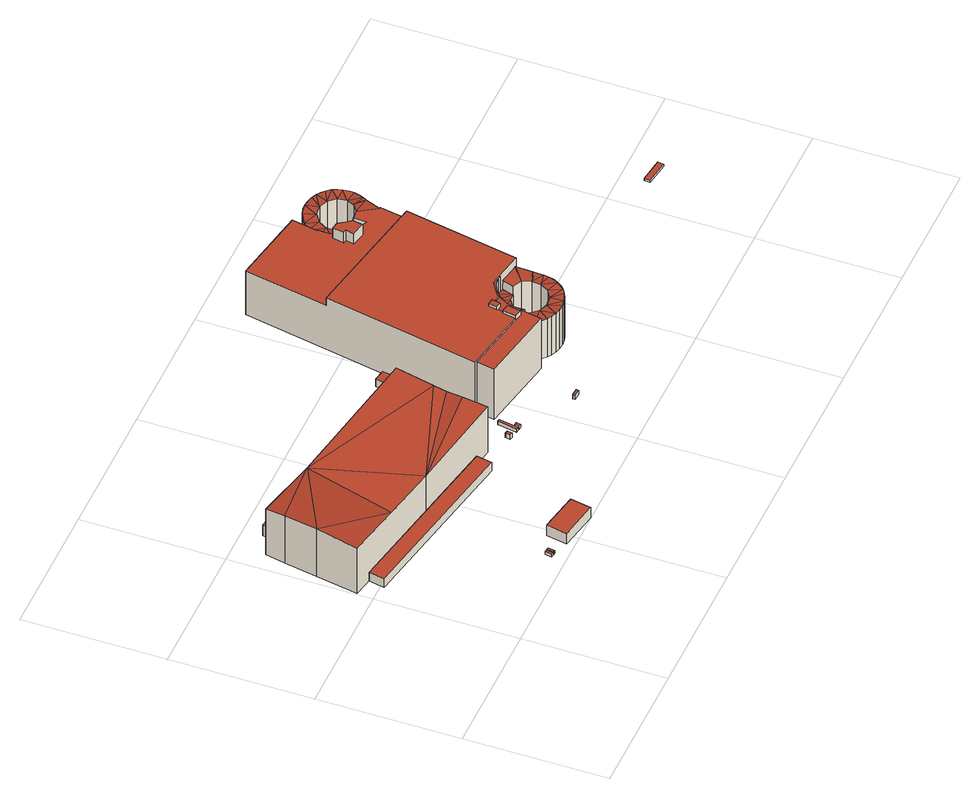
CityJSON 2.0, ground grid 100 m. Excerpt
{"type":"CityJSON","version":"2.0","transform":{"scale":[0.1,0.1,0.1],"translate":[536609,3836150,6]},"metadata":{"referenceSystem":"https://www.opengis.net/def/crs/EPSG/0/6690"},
"CityObjects":{
"building1":{"type":"Building","attributes":{"class":"3001","measuredHeight":2.2,"BuildingDetailAttribute.specifiedBuildingCoverageRate":0.8,"BuildingDetailAttribute.surveyYear":2021,"BuildingIDAttribute.prefecture":"27","BuildingIDAttribute.city":"27104"},"geometry":[{"type":"Solid","lod":"2","boundaries":[[[[0,1,2,3]],[[4,5,6,7]],[[7,1,0,4]],[[4,0,3,5]],[[6,2,1,7]],[[5,3,2,6]]]],"semantics":{"surfaces":[{"type":"GroundSurface"},{"type":"RoofSurface"},{"type":"WallSurface"}],"values":[[0,1,2,2,2,2]]}}]},
"building2":{"type":"Building","attributes":{"1/2500図郭":"054","区名":"此花区","町丁目名称":"北港緑地１丁目","街区番号":1,"class":"3001","usage":"431","measuredHeight":2.4,"storeysAboveGround":1,"BuildingDetailAttribute.buildingRoofEdgeArea":9.52,"BuildingDetailAttribute.buildingStructureType":"610","BuildingDetailAttribute.buildingStructureOrgType":"2","BuildingDetailAttribute.detailedUsage":"1720","BuildingDetailAttribute.groundFloorUsage":"1720","BuildingDetailAttribute.specifiedBuildingCoverageRate":0.8,"BuildingDetailAttribute.surveyYear":2021,"BuildingIDAttribute.prefecture":"27","BuildingIDAttribute.city":"27104"},"geometry":[{"type":"Solid","lod":"2","boundaries":[[[[8,9,10,11]],[[12,13,14,15]],[[12,8,11,13]],[[14,10,9,15]],[[13,11,10,14]],[[15,9,8,12]]]],"semantics":{"surfaces":[{"type":"GroundSurface"},{"type":"RoofSurface"},{"type":"WallSurface"}],"values":[[0,1,2,2,2,2]]}}]},
"building3":{"type":"Building","attributes":{"class":"3003","measuredHeight":7.5,"BuildingDetailAttribute.specifiedBuildingCoverageRate":0.6,"BuildingDetailAttribute.surveyYear":2021,"BuildingIDAttribute.prefecture":"27","BuildingIDAttribute.city":"27104"},"geometry":[{"type":"Solid","lod":"2","boundaries":[[[[16,17,18,19]],[[20,21,22,23]],[[22,18,17,23]],[[20,16,19,21]],[[21,19,18,22]],[[23,17,16,20]]]],"semantics":{"surfaces":[{"type":"GroundSurface"},{"type":"RoofSurface"},{"type":"WallSurface"}],"values":[[0,1,2,2,2,2]]}}]},
"building4":{"type":"Building","attributes":{"1/2500図郭":"054","区名":"此花区","町丁目名称":"北港緑地１丁目","街区番号":1,"class":"3001","usage":"431","measuredHeight":8.9,"storeysAboveGround":2,"BuildingDetailAttribute.buildingRoofEdgeArea":361.71,"BuildingDetailAttribute.buildingStructureType":"610","BuildingDetailAttribute.buildingStructureOrgType":"2","BuildingDetailAttribute.detailedUsage":"1720","BuildingDetailAttribute.groundFloorUsage":"1720","BuildingDetailAttribute.secondFloorUsage":"1720","BuildingDetailAttribute.specifiedBuildingCoverageRate":0.8,"BuildingDetailAttribute.surveyYear":2021,"BuildingIDAttribute.prefecture":"27","BuildingIDAttribute.city":"27104"},"geometry":[{"type":"Solid","lod":"2","boundaries":[[[[24,25,26,27]],[[28,29,30,31]],[[31,25,24,28]],[[29,27,26,30]],[[28,24,27,29]],[[30,26,25,31]]]],"semantics":{"surfaces":[{"type":"GroundSurface"},{"type":"RoofSurface"},{"type":"WallSurface"}],"values":[[0,1,2,2,2,2]]}}]},
"building5":{"type":"Building","attributes":{"class":"3002","measuredHeight":40.6,"BuildingDetailAttribute.specifiedBuildingCoverageRate":0.6,"BuildingDetailAttribute.surveyYear":2021,"BuildingIDAttribute.prefecture":"27","BuildingIDAttribute.city":"27104"},"geometry":[{"type":"Solid","lod":"2","boundaries":[[[[32,33,34,35,36,37,38,39,40,41,42,43,44]],[[45,46,47]],[[45,48,46]],[[49,50,45]],[[51,52,50]],[[53,54,49]],[[49,55,51]],[[45,47,53]],[[49,51,50]],[[49,56,55]],[[53,49,45]],[[48,57,46]],[[51,37,36,52]],[[56,39,38,55]],[[46,44,43,47]],[[55,38,37,51]],[[57,32,44,46]],[[40,39,56,49,54,41]],[[48,33,32,57]],[[47,43,42,53]],[[45,34,33,48]],[[53,42,41,54]],[[35,34,45,50,52,36]]]],"semantics":{"surfaces":[{"type":"GroundSurface"},{"type":"RoofSurface"},{"type":"WallSurface"}],"values":[[0,1,1,1,1,1,1,1,1,1,1,1,2,2,2,2,2,2,2,2,2,2,2]]}}]},
"building6":{"type":"Building","attributes":{"class":"3003","measuredHeight":9.1,"BuildingDetailAttribute.specifiedBuildingCoverageRate":0.6,"BuildingDetailAttribute.surveyYear":2021,"BuildingIDAttribute.prefecture":"27","BuildingIDAttribute.city":"27104"},"geometry":[{"type":"Solid","lod":"2","boundaries":[[[[58,59,60,61]],[[62,63,64,65]],[[62,58,61,63]],[[64,60,59,65]],[[65,59,58,62]],[[63,61,60,64]]]],"semantics":{"surfaces":[{"type":"GroundSurface"},{"type":"RoofSurface"},{"type":"WallSurface"}],"values":[[0,1,2,2,2,2]]}}]},
"building7":{"type":"Building","attributes":{"class":"3001","measuredHeight":3.7,"BuildingDetailAttribute.specifiedBuildingCoverageRate":0.6,"BuildingDetailAttribute.surveyYear":2021,"BuildingIDAttribute.prefecture":"27","BuildingIDAttribute.city":"27104"},"geometry":[{"type":"Solid","lod":"2","boundaries":[[[[66,67,68,69]],[[70,71,72,73]],[[70,66,69,71]],[[73,67,66,70]],[[71,69,68,72]],[[72,68,67,73]]]],"semantics":{"surfaces":[{"type":"GroundSurface"},{"type":"RoofSurface"},{"type":"WallSurface"}],"values":[[0,1,2,2,2,2]]}}]},
"building8":{"type":"Building","attributes":{"class":"3001","measuredHeight":2.9,"BuildingDetailAttribute.specifiedBuildingCoverageRate":0.6,"BuildingDetailAttribute.surveyYear":2021,"BuildingIDAttribute.prefecture":"27","BuildingIDAttribute.city":"27104"},"geometry":[{"type":"Solid","lod":"2","boundaries":[[[[74,75,76,77]],[[78,79,80,81]],[[80,76,75,81]],[[81,75,74,78]],[[78,74,77,79]],[[79,77,76,80]]]],"semantics":{"surfaces":[{"type":"GroundSurface"},{"type":"RoofSurface"},{"type":"WallSurface"}],"values":[[0,1,2,2,2,2]]}}]},
"building9":{"type":"Building","attributes":{"class":"3001","measuredHeight":2.8,"BuildingDetailAttribute.specifiedBuildingCoverageRate":0.6,"BuildingDetailAttribute.surveyYear":2021,"BuildingIDAttribute.prefecture":"27","BuildingIDAttribute.city":"27104"},"geometry":[{"type":"Solid","lod":"2","boundaries":[[[[82,83,84,85]],[[86,87,88,89]],[[89,83,82,86]],[[88,84,83,89]],[[86,82,85,87]],[[87,85,84,88]]]],"semantics":{"surfaces":[{"type":"GroundSurface"},{"type":"RoofSurface"},{"type":"WallSurface"}],"values":[[0,1,2,2,2,2]]}}]},
"building10":{"type":"Building","attributes":{"class":"3003","measuredHeight":3.2,"BuildingDetailAttribute.specifiedBuildingCoverageRate":0.6,"BuildingDetailAttribute.surveyYear":2021,"BuildingIDAttribute.prefecture":"27","BuildingIDAttribute.city":"27104"},"geometry":[{"type":"Solid","lod":"2","boundaries":[[[[90,91,92,93]],[[94,95,96,97]],[[95,93,92,96]],[[94,90,93,95]],[[96,92,91,97]],[[97,91,90,94]]]],"semantics":{"surfaces":[{"type":"GroundSurface"},{"type":"RoofSurface"},{"type":"WallSurface"}],"values":[[0,1,2,2,2,2]]}}]},
"building11":{"type":"Building","attributes":{"計測周辺長":56.76,"1/2500図郭":"054","区名":"此花区","町丁目名称":"北港緑地２丁目","街区番号":1,"class":"3001","usage":"431","measuredHeight":7.1,"storeysAboveGround":5,"BuildingDetailAttribute.buildingRoofEdgeArea":153.23,"BuildingDetailAttribute.buildingStructureType":"603","BuildingDetailAttribute.buildingStructureOrgType":"3","BuildingDetailAttribute.detailedUsage":"1720","BuildingDetailAttribute.groundFloorUsage":"1720","BuildingDetailAttribute.secondFloorUsage":"1720","BuildingDetailAttribute.thirdFloorUsage":"1720","BuildingDetailAttribute.specifiedBuildingCoverageRate":0.6,"BuildingDetailAttribute.surveyYear":2021,"BuildingIDAttribute.prefecture":"27","BuildingIDAttribute.city":"27104"},"geometry":[{"type":"Solid","lod":"2","boundaries":[[[[98,99,100,101]],[[102,103,104,105]],[[103,101,100,104]],[[102,98,101,103]],[[104,100,99,105]],[[105,99,98,102]]]],"semantics":{"surfaces":[{"type":"GroundSurface"},{"type":"RoofSurface"},{"type":"WallSurface"}],"values":[[0,1,2,2,2,2]]}}]},
"building12":{"type":"Building","attributes":{"計測周辺長":57.81,"1/2500図郭":"054","区名":"此花区","町丁目名称":"北港緑地２丁目","街区番号":1,"class":"3001","usage":"431","measuredHeight":6.4,"storeysAboveGround":5,"BuildingDetailAttribute.buildingRoofEdgeArea":163.26,"BuildingDetailAttribute.buildingStructureType":"603","BuildingDetailAttribute.buildingStructureOrgType":"3","BuildingDetailAttribute.detailedUsage":"1720","BuildingDetailAttribute.groundFloorUsage":"1720","BuildingDetailAttribute.secondFloorUsage":"1720","BuildingDetailAttribute.thirdFloorUsage":"1720","BuildingDetailAttribute.specifiedBuildingCoverageRate":0.6,"BuildingDetailAttribute.surveyYear":2021,"BuildingIDAttribute.prefecture":"27","BuildingIDAttribute.city":"27104"},"geometry":[{"type":"Solid","lod":"2","boundaries":[[[[106,107,108,109]],[[110,111,112,113]],[[111,109,108,112]],[[110,106,109,111]],[[113,107,106,110]],[[112,108,107,113]]]],"semantics":{"surfaces":[{"type":"GroundSurface"},{"type":"RoofSurface"},{"type":"WallSurface"}],"values":[[0,1,2,2,2,2]]}}]},
"building13":{"type":"Building","attributes":{"class":"3003","measuredHeight":3.6,"BuildingDetailAttribute.specifiedBuildingCoverageRate":0.6,"BuildingDetailAttribute.surveyYear":2021,"BuildingIDAttribute.prefecture":"27","BuildingIDAttribute.city":"27104"},"geometry":[{"type":"Solid","lod":"2","boundaries":[[[[114,115,116,117]],[[118,119,120,121]],[[119,117,116,120]],[[118,114,117,119]],[[120,116,115,121]],[[121,115,114,118]]]],"semantics":{"surfaces":[{"type":"GroundSurface"},{"type":"RoofSurface"},{"type":"WallSurface"}],"values":[[0,1,2,2,2,2]]}}]},
"building14":{"type":"Building","attributes":{"計測周辺長":586.39,"1/2500図郭":"054","区名":"此花区","町丁目名称":"北港緑地２丁目","街区番号":1,"class":"3002","usage":"431","measuredHeight":46,"storeysAboveGround":5,"BuildingDetailAttribute.buildingRoofEdgeArea":17320.87,"BuildingDetailAttribute.buildingStructureType":"603","BuildingDetailAttribute.buildingStructureOrgType":"3","BuildingDetailAttribute.detailedUsage":"1720","BuildingDetailAttribute.groundFloorUsage":"1720","BuildingDetailAttribute.secondFloorUsage":"1720","BuildingDetailAttribute.thirdFloorUsage":"1720","BuildingDetailAttribute.specifiedBuildingCoverageRate":0.6,"BuildingDetailAttribute.surveyYear":2021,"BuildingIDAttribute.prefecture":"27","BuildingIDAttribute.city":"27104"},"geometry":[{"type":"Solid","lod":"2","boundaries":[[[[122,123,124,125,126,127,128,129,130,131,132,133,134,135,136,137,138,139,140,141,142,143,144,145,146,147,148,149,150,151,152,153,154,155,156,157,158,159,160,161,162,163,164,165,166,167,168,169,170,171,172,173,174,175,176],[177,178,179,180,181,182,183,184,185,186,187,188],[189,190,191,192,193,194,195,196,197,198,199,200,201]],[[202,203,204]],[[205,206,207]],[[208,209,210]],[[211,212,213,214,215]],[[216,217,218,219,220,221,222]],[[223,224,204]],[[225,206,226]],[[205,227,206]],[[228,229,230,231]],[[213,232,214]],[[233,234,235]],[[236,237,238,239,240,217,216]],[[241,242,243,244,245]],[[246,247,248,249]],[[250,251,205]],[[234,252,253]],[[213,254,232]],[[255,256,257]],[[205,258,227]],[[259,260,261,262]],[[209,208,263,264,265]],[[266,267,268,269,270,271,272,273,274,275,276,277,278,279,280,281,282,283,284,285,286,287,288]],[[289,290,291,292,293,294,295,296,297,298,299,300,301,302,303]],[[304,305,306,307,308,309,310,311,312,313,314,315,316,317,318,319,320,321,322,323,324,325,326]],[[213,327,254]],[[203,223,204]],[[328,329,248,247,330]],[[207,202,331]],[[332,333,334,335,336]],[[337,338,339,340,341,266,342]],[[343,344,345,346,347,348,349,350,351]],[[263,352,353,354,355,356,357,264]],[[330,247,225]],[[255,358,256]],[[359,232,254]],[[226,330,225]],[[250,205,207]],[[360,361,331]],[[202,204,360]],[[362,363,334,333]],[[364,365,366,341,340,339,338]],[[244,243,365,364,367]],[[368,369,370,371,372]],[[373,374,375,376]],[[227,377,226]],[[233,359,378]],[[379,262,261,220,219]],[[360,331,202]],[[233,232,359]],[[207,331,250]],[[380,213,212]],[[381,382,383,384,385]],[[244,386,387]],[[226,388,330]],[[389,390,255]],[[391,370,369,392,393,335,394]],[[372,371,395,396,397]],[[398,399,257,209,265]],[[400,260,259]],[[235,234,253]],[[359,401,378]],[[253,389,235]],[[257,256,209]],[[235,389,402]],[[403,404,405,406]],[[407,408,409]],[[410,363,362,411,412]],[[215,214,363,413]],[[336,335,393,414]],[[395,415,396]],[[255,257,402]],[[389,255,402]],[[378,234,233]],[[330,416,328]],[[226,206,227]],[[236,216,417,418]],[[418,417,247,246]],[[223,245,387,419]],[[407,413,363,410,420,408]],[[203,245,223]],[[254,421,359]],[[244,387,245]],[[327,163,162,254]],[[189,356,355,231,230,190]],[[257,200,199,402]],[[235,198,197,233]],[[233,197,196,232]],[[307,170,169,308]],[[294,293,324,323]],[[166,212,211,383,382,167]],[[237,236,418,246,249,279,278]],[[399,398,357,356,189,201]],[[271,270,379,219,218]],[[224,136,135,204]],[[362,333,332,313,312,411]],[[306,305,291,290,172,171]],[[328,416,122,176]],[[367,337,142,141,244]],[[251,130,129,205]],[[358,151,150,256]],[[298,297,376,375,322,321]],[[255,152,151,358]],[[203,180,179,245]],[[216,187,186,417]],[[374,295,294,323,322,375]],[[256,150,149,209]],[[388,124,123,330]],[[329,280,279,249,248]],[[234,157,156,252]],[[202,181,180,203]],[[403,292,291,305,304,404]],[[245,179,178,241]],[[421,161,160,359]],[[377,126,125,226]],[[308,169,168,309]],[[411,312,311,412]],[[372,397,317,316,368]],[[363,194,193,334]],[[417,186,185,247]],[[215,413,407,409,384,383,211]],[[410,412,311,310,381,385,420]],[[253,155,154,389]],[[288,342,266]],[[338,337,367,364]],[[209,149,148,210]],[[390,153,152,255]],[[244,141,140,386]],[[391,229,228,415,395,371,370]],[[274,345,344,275]],[[353,352,208,210,148,147]],[[380,165,164,213]],[[258,128,127,227]],[[285,303,302,145,144,286]],[[222,221,268,267,177,188]],[[273,346,345,274]],[[386,140,139,387]],[[277,351,350,238,237,278]],[[239,349,348,240]],[[232,196,195,214]],[[280,329,328,176,175,281]],[[225,184,183,206]],[[402,199,198,235]],[[378,158,157,234]],[[295,374,373,296]],[[296,373,376,297]],[[342,288,287,143,142,337]],[[172,290,289,284,283,173]],[[419,138,137,223]],[[408,420,385,384,409]],[[330,123,122,416]],[[265,264,357,398]],[[331,132,131,250]],[[213,164,163,327]],[[401,159,158,378]],[[275,344,343,276]],[[205,129,128,258]],[[319,300,299,320]],[[326,325,406,405]],[[281,175,174,282]],[[254,162,161,421]],[[276,343,351,277]],[[204,135,134,360]],[[207,182,181,202]],[[393,392,315,314,414]],[[314,313,332,336,414]],[[166,165,380,212]],[[366,242,241,178,177,267,266,341]],[[238,350,349,239]],[[321,320,299,298]],[[243,242,366,365]],[[214,195,194,363]],[[387,139,138,419]],[[167,382,381,310,309,168]],[[229,391,394,191,190,230]],[[282,174,173,283]],[[361,133,132,331]],[[293,292,403,406,325,324]],[[353,147,146,354]],[[389,154,153,390]],[[250,131,130,251]],[[394,335,192,191]],[[263,208,352]],[[223,137,136,224]],[[226,125,124,388]],[[359,160,159,401]],[[231,355,354,146,145,302,301,318,317,397,396,415,228]],[[247,185,184,225]],[[360,134,133,361]],[[188,187,216,222]],[[272,347,346,273]],[[334,193,192,335]],[[227,127,126,377]],[[171,170,307,306]],[[218,217,240,348,347,272,271]],[[206,183,182,207]],[[318,301,300,319]],[[316,315,392,369,368]],[[284,289,303,285]],[[261,260,400,269,268,221,220]],[[287,286,144,143]],[[304,326,405,404]],[[252,156,155,253]],[[400,259,262,379,270,269]],[[201,200,257,399]]]],"semantics":{"surfaces":[{"type":"GroundSurface"},{"type":"RoofSurface"},{"type":"WallSurface"}],"values":[[0,1,1,1,1,1,1,1,1,1,1,1,1,1,1,1,1,1,1,1,1,1,1,1,1,1,1,1,1,1,1,1,1,1,1,1,1,1,1,1,1,1,1,1,1,1,1,1,1,1,1,1,1,1,1,1,1,1,1,1,1,1,1,1,1,1,1,1,1,1,1,1,1,1,1,1,1,1,1,1,1,1,1,2,2,2,2,2,2,2,2,2,2,2,2,2,2,2,2,2,2,2,2,2,2,2,2,2,2,2,2,2,2,2,2,2,2,2,2,2,2,2,2,2,2,2,2,2,2,2,2,2,2,2,2,2,2,2,2,2,2,2,2,2,2,2,2,2,2,2,2,2,2,2,2,2,2,2,2,2,2,2,2,2,2,2,2,2,2,2,2,2,2,2,2,2,2,2,2,2,2,2,2,2,2,2,2,2,2,2,2,2,2,2,2,2,2,2,2,2,2,2,2,2,2]]}}]},
"building15":{"type":"Building","attributes":{"class":"3003","measuredHeight":1.9,"BuildingDetailAttribute.specifiedBuildingCoverageRate":0.8,"BuildingDetailAttribute.surveyYear":2021,"BuildingIDAttribute.prefecture":"27","BuildingIDAttribute.city":"27104"},"geometry":[{"type":"Solid","lod":"2","boundaries":[[[[422,423,424,425]],[[426,427,428,429]],[[428,424,423,429]],[[427,425,424,428]],[[426,422,425,427]],[[429,423,422,426]]]],"semantics":{"surfaces":[{"type":"GroundSurface"},{"type":"RoofSurface"},{"type":"WallSurface"}],"values":[[0,1,2,2,2,2]]}}]}
},
"vertices":[
[800,96,1],[781,99,1],[789,147,1],[808,144,1],[800,96,23],[808,144,23],[789,147,23],[781,99,23],
[820,92,1],[803,95,1],[812,143,1],[829,140,1],[820,92,25],[829,140,25],[812,143,25],[803,95,25],
[115,970,13],[136,1081,13],[1390,848,13],[1371,738,13],[115,970,88],[1371,738,88],[1390,848,88],[136,1081,88],
[1230,147,7],[1202,0,7],[921,53,7],[949,200,7],[1230,147,96],[949,200,96],[921,53,95],[1202,0,96],
[1532,877,13],[1523,826,13],[802,958,13],[401,1033,13],[1,1108,13],[55,1404,13],[99,1637,13],[126,1777,13],[609,1688,13],[1648,1497,13],[1586,1216,13],[1566,1122,13],[1547,1009,13],[802,958,386],[1547,1009,406],[1566,1122,398],[1523,826,403],[609,1688,372],[401,1033,392],[55,1404,419],[1,1108,402],[1586,1216,399],[1648,1497,403],[99,1637,413],[126,1777,404],[1532,877,404],
[267,1772,14],[284,1862,14],[1539,1631,14],[1523,1541,14],[267,1772,104],[1523,1541,105],[1539,1631,105],[284,1862,104],
[1710,735,14],[1687,739,14],[1694,774,14],[1716,770,14],[1710,735,51],[1716,770,51],[1694,774,51],[1687,739,51],
[1787,723,8],[1766,727,8],[1792,866,8],[1812,862,8],[1787,723,37],[1812,862,37],[1792,866,37],[1766,727,37],
[1819,720,8],[1799,723,8],[1804,754,8],[1825,751,8],[1819,720,37],[1825,751,37],[1804,754,37],[1799,723,37],
[1593,1526,14],[1530,1538,14],[1552,1652,14],[1614,1641,14],[1593,1526,46],[1614,1641,46],[1552,1652,46],[1530,1538,46],
[1785,1450,13],[1865,1436,13],[1829,1235,13],[1749,1250,13],[1785,1450,84],[1749,1250,84],[1829,1235,84],[1865,1436,84],
[1835,1708,12],[1915,1693,12],[1879,1493,12],[1799,1507,12],[1835,1708,77],[1799,1507,77],[1879,1493,77],[1915,1693,77],
[2245,514,2],[2244,496,2],[2195,498,2],[2195,516,2],[2245,514,38],[2195,516,38],[2195,498,38],[2244,496,38],
[2687,2467,8],[2705,2504,8],[2727,2534,8],[2747,2558,8],[2780,2580,8],[2820,2599,8],[2855,2607,8],[2894,2610,8],[2930,2605,8],[2972,2593,8],[3006,2575,8],[3033,2557,8],[3056,2532,8],[3079,2500,8],[3093,2470,8],[3103,2434,8],[3107,2395,8],[3104,2358,8],[3094,2320,8],[3079,2288,8],[3055,2256,8],[3009,2151,8],[3019,2148,8],[2833,1153,8],[2823,1155,8],[2832,1034,8],[2838,1015,8],[2843,970,8],[2839,933,8],[2830,895,8],[2814,862,8],[2792,832,8],[2768,809,8],[2735,787,8],[2704,772,8],[2673,764,8],[2635,760,8],[2592,763,8],[2556,771,8],[2520,787,8],[2491,807,8],[2459,839,8],[2437,872,8],[2427,901,8],[2418,932,8],[2403,935,8],[2402,934,8],[2377,801,8],[1827,902,8],[1852,1030,8],[1835,1033,8],[2159,2718,8],[2704,2619,8],[2671,2435,8],[2677,2434,8],[2932,2275,8],[2984,2313,8],[3014,2370,8],[3008,2436,8],[2970,2488,8],[2911,2515,8],[2848,2510,8],[2796,2473,8],[2768,2414,8],[2774,2350,8],[2810,2298,8],[2867,2270,8],[2711,1070,8],[2709,1068,8],[2647,1098,8],[2588,1093,8],[2535,1057,8],[2507,999,8],[2512,934,8],[2548,881,8],[2605,854,8],[2670,859,8],[2724,894,8],[2752,954,8],[2748,1014,8],[2970,2487,359],[3008,2436,363],[3079,2500,362],[2894,2610,350],[2848,2510,344],[2911,2515,353],[2830,1038,366],[2843,970,355],[2838,1015,358],[2419,932,323],[2418,932,323],[2437,872,327],[2512,934,325],[2419,937,323],[2810,2298,322],[2753,2231,324],[2755,2229,324],[2759,2226,323],[2863,2267,316],[2863,2270,317],[2867,2270,316],[3103,2434,363],[3093,2470,363],[2796,2473,336],[2747,2557,339],[2820,2599,345],[2674,1182,381],[2645,1099,381],[2709,1068,381],[2820,1155,381],[2548,881,333],[2605,854,341],[2673,764,345],[2670,859,347],[2693,2315,326],[2694,2312,326],[2695,2312,326],[2710,2286,325],[2724,2266,325],[2984,2312,378],[2989,2316,377],[2996,2310,377],[3079,2288,369],[3014,2370,368],[2685,2333,327],[2768,2414,330],[2678,2430,330],[2674,2359,328],[2972,2593,355],[2930,2605,353],[2704,772,347],[2735,787,349],[2491,807,333],[2814,862,352],[2839,933,353],[2752,954,357],[2855,2607,348],[2853,2181,316],[2863,2239,316],[2863,2263,316],[2805,2199,321],[2790,1027,367],[2800,1023,365],[2753,1013,366],[2926,2271,382],[2932,2274,382],[2863,2270,381],[2864,2177,381],[2797,2202,381],[2755,2229,381],[2755,2228,381],[2741,2158,381],[2643,2177,381],[2655,2237,381],[2629,2241,381],[2645,2321,381],[2694,2312,381],[2674,2359,381],[2678,2434,381],[2671,2435,381],[2704,2618,382],[2159,2718,381],[2046,2129,381],[2983,1955,381],[3019,2148,381],[3009,2151,381],[3007,2148,381],[2046,2129,446],[1835,1033,445],[2308,948,445],[2327,1043,445],[2339,1040,445],[2347,1088,445],[2342,1089,445],[2354,1150,445],[2395,1142,445],[2393,1133,445],[2463,1120,445],[2467,1135,445],[2567,1201,445],[2833,1153,445],[2983,1955,446],[2308,946,436],[2308,948,436],[1852,1030,436],[1827,902,436],[2377,801,436],[2402,934,436],[2415,970,436],[2418,1018,436],[2436,1067,436],[2467,1117,436],[2506,1151,436],[2560,1179,436],[2617,1188,436],[2647,1187,436],[2567,1201,436],[2467,1135,436],[2463,1120,436],[2393,1133,436],[2383,1081,436],[2347,1088,436],[2339,1040,436],[2382,1032,436],[2363,935,436],[2459,839,330],[2677,2434,330],[2678,2434,330],[2705,2504,335],[3006,2575,357],[2467,1117,316],[2464,1112,316],[2535,1057,315],[2588,1093,312],[2469,1119,316],[3055,2256,376],[3054,2256,376],[2934,2273,382],[2933,2275,382],[2933,2275,381],[3007,2148,382],[2629,2241,468],[2655,2237,468],[2643,2177,468],[2741,2158,468],[2755,2228,468],[2724,2266,468],[2710,2286,468],[2695,2312,468],[2645,2321,468],[2830,1038,365],[2832,1034,365],[2823,1155,380],[2820,1155,380],[2711,1070,377],[2749,1012,367],[2830,895,352],[2556,771,338],[3056,2532,361],[3032,2557,359],[2459,1103,317],[2507,999,319],[3016,2287,377],[3036,2273,377],[2989,2316,378],[3055,2256,377],[2617,1188,311],[2564,1179,313],[2647,1103,306],[2648,1108,306],[2618,1188,311],[2354,1150,468],[2342,1089,468],[2383,1081,468],[2395,1142,468],[2780,2580,342],[2635,760,342],[2797,2202,321],[2427,901,324],[2415,970,435],[2403,935,435],[2419,932,435],[2416,975,435],[2417,998,435],[3094,2320,366],[3104,2358,364],[2727,2534,336],[2768,809,350],[2792,832,351],[2645,1099,306],[2560,1179,314],[2557,1177,314],[2647,1098,306],[2660,1142,306],[2668,1183,306],[2647,1187,308],[2749,1012,366],[2747,1014,366],[2864,2177,315],[2592,763,340],[2724,894,352],[2327,1043,468],[2307,946,468],[2363,935,468],[2382,1032,468],[2416,970,321],[2416,979,321],[2416,975,321],[2418,1015,319],[2436,1067,317],[2418,1018,319],[2419,938,323],[2506,1151,315],[2674,1182,305],[2687,2467,333],[2773,2350,326],[2689,2324,327],[3107,2395,364],[2417,998,320],[2520,787,335],
[4416,820,4],[4410,777,4],[4239,801,4],[4244,844,4],[4416,820,23],[4244,844,23],[4239,801,23],[4410,777,23]
]}
